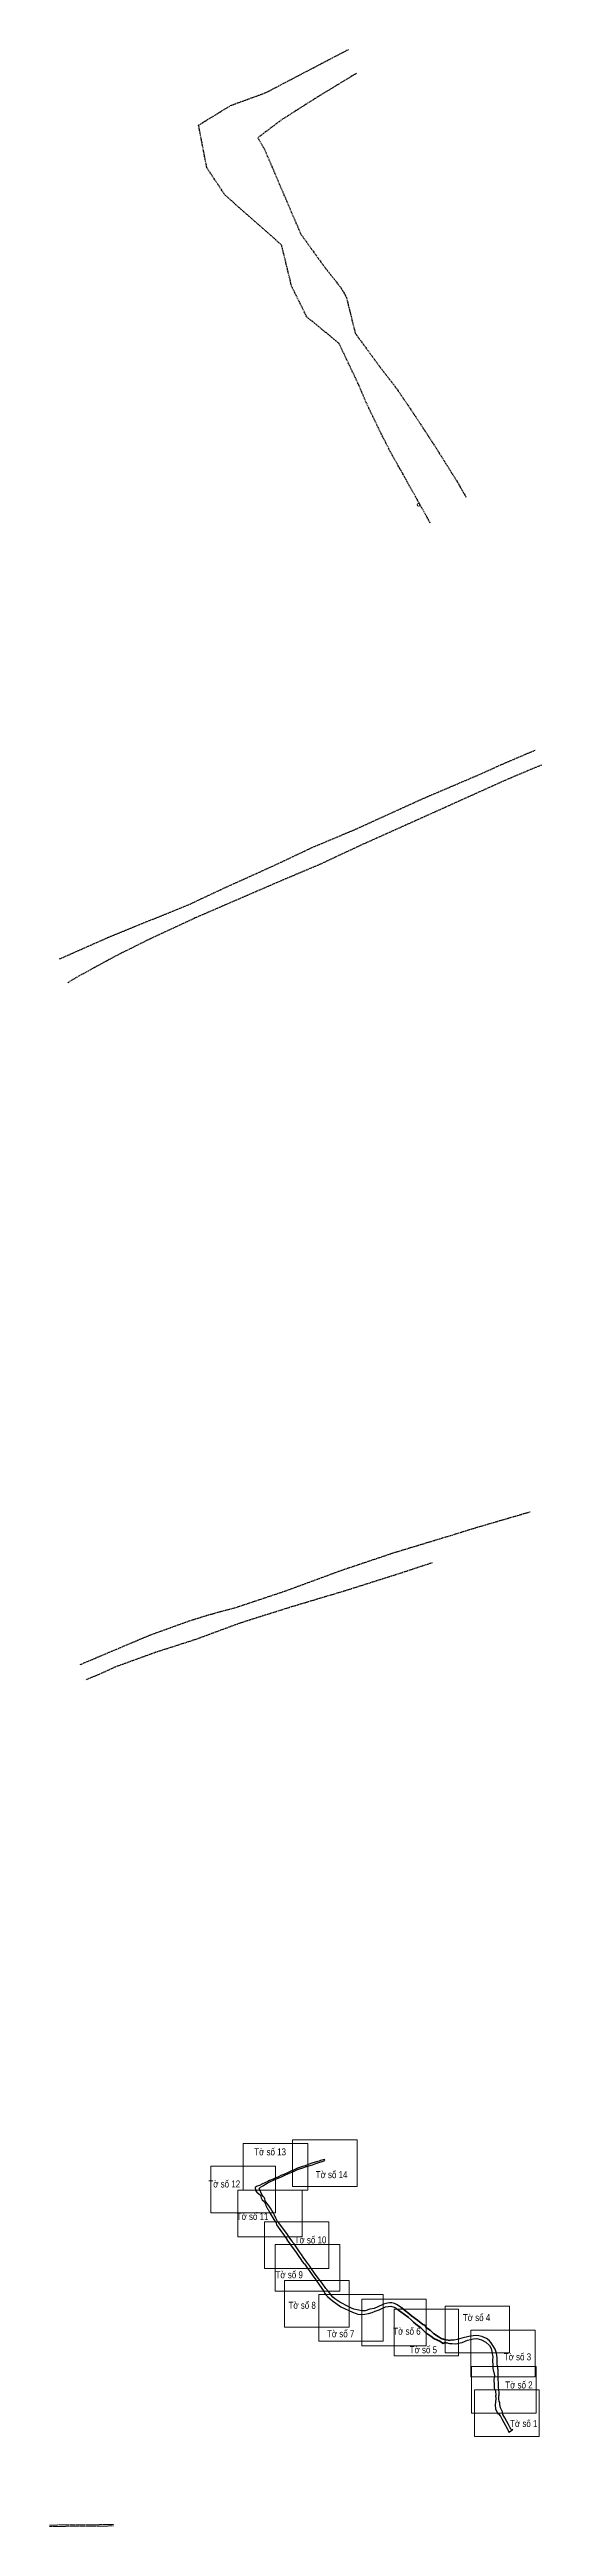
# Model space of a CAD drawing. Header units: metres. Extents: x 359656 to 360539, y 1833938 to 1841880.
# Drawn here: x 359803 to 360155, y 1833938 to 1835706 of the extents above; entities that cross this region are included whole.
import ezdxf
from ezdxf.enums import TextEntityAlignment as Align

# ---------------------------------------------------------------- set-up
doc = ezdxf.new("R2010")
doc.units = ezdxf.units.M
doc.header["$LTSCALE"] = 0.21
doc.linetypes.add('MEDIUM_DASHED', pattern=[4.5, 3, -1.5])
doc.linetypes.add('SHORT_DASHED', pattern=[2.7, 1.5, -1.2])
for name, color, linetype, lineweight in [('1', 7, 'Continuous', 13), ('22', 7, 'Continuous', 13), ('51', 7, 'Continuous', 13)]:
    doc.layers.add(name, color=color, linetype=linetype, lineweight=lineweight)

msp = doc.modelspace()

# ---------------------------------------------------------------- linework, layer by layer
at = {"layer": '1', "lineweight": 25}
msp.add_line((360132.93, 1834008.02), (360132.94, 1834008), dxfattribs=at)
at = {"layer": '1'}
for points in [[(359941.86, 1834211.66), (359987.94, 1834211.66), (359987.94, 1834178.38), (359941.86, 1834178.38)], [(359977.07, 1834214.2), (360023.15, 1834214.2), (360023.15, 1834180.92), (359977.07, 1834180.92)], [(359918.76, 1834195.46), (359964.84, 1834195.46), (359964.84, 1834162.18), (359918.76, 1834162.18)], [(359937.92, 1834178.47), (359984, 1834178.47), (359984, 1834145.19), (359937.92, 1834145.19)], [(359956.95, 1834155.78), (360003.03, 1834155.78), (360003.03, 1834122.49), (359956.95, 1834122.49)], [(359964.7, 1834139.53), (360010.78, 1834139.53), (360010.78, 1834106.24), (359964.7, 1834106.24)], [(359971.34, 1834113.93), (360017.42, 1834113.93), (360017.42, 1834080.64), (359971.34, 1834080.64)], [(359995.72, 1834103.93), (360041.8, 1834103.93), (360041.8, 1834070.64), (359995.72, 1834070.64)], [(360026.48, 1834100.59), (360072.56, 1834100.59), (360072.56, 1834067.3), (360026.48, 1834067.3)], [(360049.55, 1834093.54), (360095.63, 1834093.54), (360095.63, 1834060.25), (360049.55, 1834060.25)], [(360086.03, 1834095.52), (360132.11, 1834095.52), (360132.11, 1834062.23), (360086.03, 1834062.23)], [(360104.37, 1834078.39), (360150.45, 1834078.39), (360150.45, 1834045.1), (360104.37, 1834045.1)], [(360104.92, 1834052.48), (360151, 1834052.48), (360151, 1834019.19), (360104.92, 1834019.19)], [(360107.02, 1834036.01), (360153.1, 1834036.01), (360153.1, 1834002.72), (360107.02, 1834002.72)]]:
    msp.add_lwpolyline(points, close=True, dxfattribs=at)
at = {"layer": '1', "lineweight": 25}
for points in [[(359957.24, 1834172.26), (359956.91, 1834172.82), (359956.15, 1834173.79), (359955.07, 1834175.28), (359953.4, 1834179.17), (359953.13, 1834179.64), (359954.16, 1834180.42), (359955.81, 1834181.47), (359959.03, 1834183.35), (359961.3, 1834184.53), (359963.43, 1834185.52), (359965.19, 1834186.28), (359967.35, 1834187.21), (359969.12, 1834187.96), (359971.07, 1834188.86), (359974.17, 1834190.26), (359977.61, 1834191.8), (359980.53, 1834193.06), (359984.51, 1834194.43), (359986.29, 1834195.09), (359988.57, 1834195.81), (359991.18, 1834196.58), (359993.6, 1834197.36), (359995.08, 1834197.84), (359998.25, 1834198.92), (360000.13, 1834199.49), (359999.83, 1834200.35), (359998.8, 1834200.04), (359997.06, 1834199.54), (359995.96, 1834199.2), (359993.26, 1834198.38), (359990.88, 1834197.58), (359988.3, 1834196.63), (359986.02, 1834195.87), (359984.21, 1834195.36), (359982.13, 1834194.62), (359980.7, 1834194.02), (359977.28, 1834192.55), (359976.38, 1834192.14), (359973.81, 1834191.05)], [(359973.81, 1834191.05), (359970.72, 1834189.65), (359968.74, 1834188.82), (359967.01, 1834188), (359967, 1834188), (359964.74, 1834186.98), (359963.11, 1834186.21), (359960.59, 1834185.19), (359959.39, 1834184.7), (359957.25, 1834183.75), (359955.19, 1834182.68), (359953.43, 1834181.76), (359951.8, 1834181.16), (359950.31, 1834180.25), (359950.7, 1834178.26), (359951.53, 1834177.01), (359954.12, 1834174.73), (359954.57, 1834172.86), (359955.27, 1834171.44)], [(359955.27, 1834171.44), (359956.74, 1834170.24), (359957.62, 1834168.38), (359958.05, 1834167.4), (359958.68, 1834166.1), (359959.18, 1834165.12), (359959.53, 1834164.51), (359961.06, 1834161.77), (359961.07, 1834161.76), (359961.07, 1834161.76), (359963.78, 1834157.56), (359965.33, 1834154.98), (359965.62, 1834153.62), (359968.04, 1834150.24), (359971.08, 1834146.11), (359973.29, 1834142.85)], [(359976.68, 1834142.03), (359975.17, 1834144.22), (359972.93, 1834147.45), (359969.8, 1834151.48), (359967.27, 1834155.05), (359966.54, 1834155.68), (359965.09, 1834158.31), (359964.05, 1834160.52), (359962.88, 1834162.82), (359962.25, 1834163.93), (359961.26, 1834165.5), (359960.32, 1834166.94), (359959.46, 1834168.21), (359958.69, 1834169.22), (359957.57, 1834170.73), (359957.24, 1834172.26)], [(359985.53, 1834125.73), (359984.12, 1834127.58), (359982.89, 1834129.33), (359981.67, 1834131.12), (359979.33, 1834134.62), (359976.37, 1834138.78), (359975.6, 1834139.8), (359973.29, 1834142.85)], [(360054.65, 1834094.76), (360051.2, 1834096.9), (360049.85, 1834097.45), (360047.88, 1834097.97), (360046.21, 1834098), (360044.79, 1834097.72), (360042.11, 1834096.95), (360037.98, 1834095.23), (360035.25, 1834094.07), (360032.36, 1834093.37), (360029.02, 1834092.34), (360026.6, 1834092.32), (360024.29, 1834092.66), (360020.83, 1834093.48), (360019.18, 1834094.26), (360017.3, 1834095.1), (360010.74, 1834098.45), (360007.33, 1834100.86), (360005.89, 1834102.07), (360002.61, 1834106.08), (360000.77, 1834108.16), (359998.11, 1834111.96), (359996.61, 1834114.07), (359995.45, 1834115.56), (359992.83, 1834119.23), (359990.61, 1834122.36), (359989.29, 1834124.15), (359987.26, 1834126.96), (359984.67, 1834130.58), (359983.37, 1834132.43), (359981.97, 1834134.44), (359981.03, 1834135.83), (359978.11, 1834140.02), (359977.35, 1834141.07), (359976.68, 1834142.03)], [(359985.53, 1834125.73), (359987.45, 1834122.86), (359988.87, 1834121.12), (359991.12, 1834118), (359993.74, 1834114.33)], [(359993.74, 1834114.33), (359996.37, 1834110.69), (359999.11, 1834106.5), (360000.33, 1834104.34), (360000.85, 1834103.63), (360001.96, 1834102.4), (360003.88, 1834100.92), (360005.38, 1834099.59), (360011.59, 1834095.07)], [(360011.59, 1834095.07), (360019.86, 1834091.29), (360022.39, 1834090.32), (360023.76, 1834089.93), (360025.82, 1834089.73)], [(360025.82, 1834089.73), (360028.58, 1834089.93), (360031.3, 1834090.38), (360033.92, 1834091.13), (360036.13, 1834091.98), (360038.85, 1834093.1), (360043.38, 1834095.04), (360047.21, 1834095.58), (360049.57, 1834094.92), (360051.09, 1834094.09), (360052.97, 1834092.64)], [(360088.16, 1834069.2), (360089.12, 1834069.02), (360090.97, 1834068.86), (360093.7, 1834068.84), (360095.14, 1834069.02), (360095.73, 1834069.14), (360096.67, 1834069.38), (360098.19, 1834069.77), (360102.12, 1834071.24), (360106.23, 1834072.26), (360108.63, 1834072.47), (360112, 1834071.66), (360115.15, 1834069.99), (360117.63, 1834067.57), (360118.86, 1834065.5), (360119.47, 1834063.15), (360119.73, 1834061.59), (360120.02, 1834059.78), (360120.07, 1834059.48), (360119.82, 1834057.15), (360120.08, 1834053.02), (360120.22, 1834051.04), (360120.26, 1834050.1), (360121.31, 1834046.05), (360120.8, 1834043.29), (360120.81, 1834042.45), (360121.01, 1834040.26), (360121.17, 1834037.13), (360121.98, 1834035.26), (360122.35, 1834031.81)], [(360123.14, 1834053.53), (360123.29, 1834054.59), (360123.24, 1834058.78), (360122.81, 1834062.14), (360121.75, 1834064.9), (360118.98, 1834069.5), (360117.76, 1834070.88), (360116.37, 1834072), (360115.57, 1834072.5), (360113.96, 1834073.35), (360112.21, 1834074.02), (360110.15, 1834074.45), (360108.8, 1834074.57), (360106.11, 1834074.43), (360102.89, 1834074.02), (360097.96, 1834072.76), (360094.53, 1834071.92), (360092.41, 1834071.42), (360089.83, 1834071.26), (360089.28, 1834071.23)], [(360123.14, 1834053.53), (360123.55, 1834051.24), (360123.59, 1834050.31), (360123.79, 1834048.63), (360123.61, 1834046.14), (360123.73, 1834043.54), (360123.94, 1834040.58), (360123.97, 1834037.32), (360124.07, 1834036.34), (360124.28, 1834033.58), (360124.28, 1834033.58), (360124.41, 1834031.92)], [(360132.94, 1834008), (360133.32, 1834007.7), (360133.8, 1834007.77), (360134.17, 1834007.23), (360131.61, 1834005.45), (360131.23, 1834005.98), (360131.45, 1834006.26), (360130.71, 1834007.7), (360129.37, 1834010.17), (360128.13, 1834012.39), (360126.8, 1834014.92), (360125.5, 1834017.34), (360124.55, 1834018.56), (360124.05, 1834018.54), (360123.29, 1834019.87), (360122.25, 1834022.07), (360122.1, 1834025.31), (360122.19, 1834027.11), (360122.45, 1834029.71), (360122.35, 1834031.8), (360122.35, 1834031.8), (360122.35, 1834031.81)], [(360132.93, 1834008.02), (360132.57, 1834008.72), (360131.26, 1834011.2), (360130, 1834013.4), (360128.62, 1834015.92), (360127.35, 1834018.32), (360126.93, 1834020.11), (360126.26, 1834021.73), (360125.56, 1834023), (360125.19, 1834025.53), (360125.1, 1834027.01), (360124.72, 1834027.29), (360124.46, 1834029.83), (360124.41, 1834031.92)]]:
    msp.add_lwpolyline(points, dxfattribs=at)
at = {"layer": '1', "lineweight": 35}
for points in [[(360052.97, 1834092.64), (360054.46, 1834091.5), (360059.53, 1834087.66), (360061.79, 1834085.8), (360063.45, 1834084.18), (360065.07, 1834082.86), (360068.67, 1834080.24), (360069.03, 1834079.96), (360070.93, 1834077.96), (360072.36, 1834076.69), (360075.77, 1834074.18), (360077.93, 1834072.64), (360078.53, 1834072.3), (360082.24, 1834070.56), (360084.1, 1834069.22), (360084.63, 1834069.06), (360085.81, 1834069.68), (360086.87, 1834069.44), (360088.16, 1834069.2)], [(360089.28, 1834071.23), (360085.48, 1834071.87), (360083.29, 1834072.66), (360081.08, 1834073.98), (360077.79, 1834076.23), (360075.23, 1834078.58), (360072.79, 1834080.25), (360071.53, 1834082.14), (360070.21, 1834082.59), (360066.2, 1834085.55), (360062.03, 1834088.75), (360060.01, 1834090.35), (360057.11, 1834092.83), (360055.03, 1834094.51), (360054.65, 1834094.76)]]:
    msp.add_lwpolyline(points, dxfattribs=at)
at = {"layer": '22', "linetype": 'SHORT_DASHED'}
for p, q in [((359803.43, 1833939.41), (359849.05, 1833939.77)), ((359803.44, 1833938.41), (359849.06, 1833938.77))]:
    msp.add_line(p, q, dxfattribs=at)
at = {"layer": '22'}
msp.add_circle((360067.0961, 1835381.0401), 1, dxfattribs=at)
at = {"layer": '51', "linetype": 'MEDIUM_DASHED', "lineweight": 25}
for p, q in [((359985.73, 1835689.75), (360016.9, 1835706)), ((360022.8, 1835689.09), (359994.7, 1835672.02)), ((359956.78, 1835635.29), (359982.88, 1835574.39)), ((360011.62, 1835536.01), (360015.36, 1835529.54)), ((360010.2, 1835496.39), (359986.58, 1835515.73)), ((360040.47, 1835431.6), (360030.62, 1835451.99)), ((360051.55, 1835463.85), (360064.93, 1835444.07)), ((360048.33, 1835416.25), (360040.46, 1835431.62)), ((360056.21, 1835402.55), (360048.32, 1835416.28)), ((360075.43, 1835368.1), (360056.16, 1835402.51)), ((360095, 1835397.04), (360101.01, 1835386.52)), ((360126.26, 1835195.75), (360150.66, 1835206.18)), ((360154.88, 1835195.41), (360130.34, 1835185.11)), ((359810.53, 1835057), (359844.97, 1835072.23)), ((359823.14, 1835044.09), (359816.45, 1835040.03)), ((360135.35, 1834659.17), (360146.9, 1834662.57)), ((359935.76, 1834593.99), (359971.4, 1834605.83)), ((359825.41, 1834553.49), (359852.63, 1834565.04)), ((359836.81, 1834545.64), (359849.37, 1834551.35)), ((359879.35, 1834562.2), (359849.42, 1834551.37)), ((359836.83, 1834545.65), (359829.66, 1834542.63))]:
    msp.add_line(p, q, dxfattribs=at)
for points in [[(359928.83, 1835602.12), (359915.83, 1835621.63), (359909.91, 1835652.01), (359932.73, 1835666.02), (359958.05, 1835675.27), (359985.73, 1835689.75)], [(359994.68, 1835672.01), (359968.89, 1835655.63), (359952.26, 1835643.04), (359956.81, 1835635.22)], [(359987, 1835515.66), (359976.37, 1835537.08), (359969.24, 1835566.49), (359928.71, 1835602.25)], [(359982.95, 1835574.26), (359999.76, 1835551.01), (360011.68, 1835535.93)], [(360015.36, 1835529.54), (360021.92, 1835503.39), (360039.39, 1835479.6), (360051.58, 1835463.81)], [(360030.63, 1835451.97), (360024.03, 1835467.3), (360010.2, 1835496.39)], [(360064.92, 1835444.08), (360079.62, 1835421.56), (360095.02, 1835397.02)], [(359963.84, 1835123.71), (359991.06, 1835136.57), (360021.95, 1835149.54), (360070.22, 1835171.48), (360110.36, 1835188.57), (360126.26, 1835195.75)], [(360130.34, 1835185.11), (360104.82, 1835173.62), (360075.37, 1835160.36)], [(360075.37, 1835160.36), (360026.78, 1835138.58), (359996.38, 1835124.41), (359968.82, 1835112.77), (359935.03, 1835098.19), (359907.28, 1835086.19)], [(359844.96, 1835072.22), (359863.56, 1835079.86), (359902.95, 1835095.8), (359928.49, 1835107.77), (359963.92, 1835123.75)], [(359907.43, 1835086.25), (359874.12, 1835070.78), (359850.94, 1835059.23), (359823.17, 1835044.1)], [(360091.01, 1834645.94), (360108.21, 1834651.26), (360135.35, 1834659.17)], [(359971.42, 1834605.83), (360011.66, 1834620.65), (360048.88, 1834633.15), (360091, 1834645.94)], [(360076.8, 1834626.08), (360053.69, 1834618.49), (360015.93, 1834606.48)], [(360015.94, 1834606.48), (359975.19, 1834594.3), (359939.55, 1834583.06), (359907.84, 1834571.35), (359879.38, 1834562.21)], [(359852.63, 1834565.03), (359874.99, 1834574.45), (359903.45, 1834584.73)], [(359903.42, 1834584.72), (359916.71, 1834588.89), (359935.72, 1834593.97)]]:
    msp.add_lwpolyline(points, dxfattribs=at)

# ---------------------------------------------------------------- texts
at = {"layer": '1', "width": 0.85}
for s, p in [('Tờ số 13', (359961.04, 1834203.24)), ('Tờ số 12', (359928.27, 1834180.32)), ('Tờ số 14', (360004.925, 1834186.98)), ('Tờ số 11', (359948.475, 1834157.14)), ('Tờ số 10', (359989.875, 1834140.38)), ('Tờ số 9', (359974.66, 1834115.55)), ('Tờ số 8', (359983.935, 1834093.72)), ('Tờ số 4', (360108.48, 1834084.96)), ('Tờ số 7', (360011.415, 1834073.44)), ('Tờ số 6', (360058.775, 1834075.21)), ('Tờ số 5', (360070.49, 1834062.01)), ('Tờ số 3', (360137.69, 1834056.96)), ('Tờ số 2', (360138.785, 1834036.89)), ('Tờ số 1', (360142.24, 1834009.36))]:
    msp.add_text(s, height=5, dxfattribs=at).set_placement(p, align=Align.CENTER)

doc.saveas('drawing.dxf')
